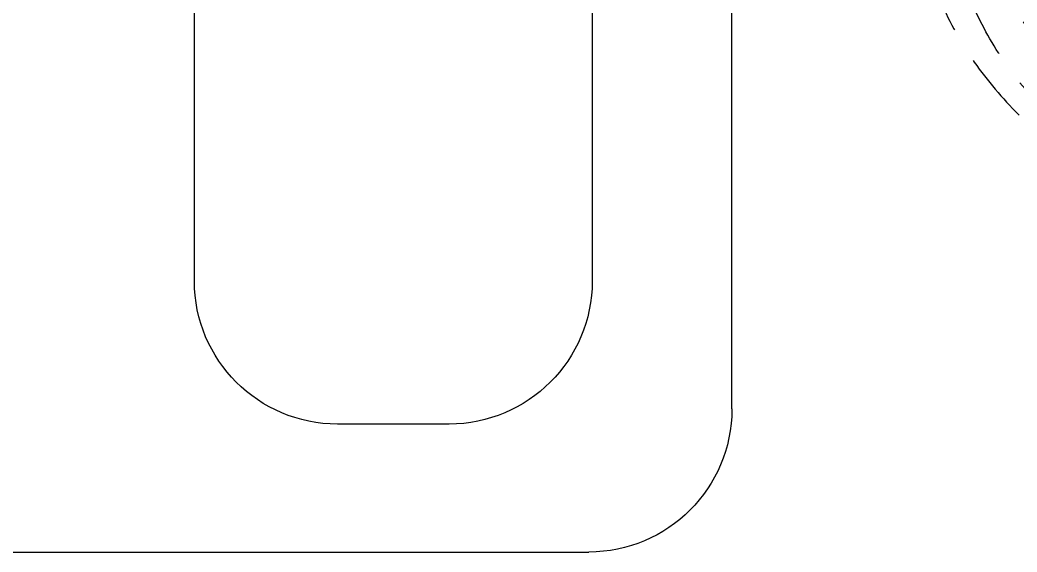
# Model space of a CAD drawing. Extents: x 11477420 to 23072185, y -28506554 to -14238804.
# Drawn here: x 11519148 to 11519705, y -14255639 to -14255342 of the extents above; entities that cross this region are included whole.
import ezdxf

# ---------------------------------------------------------------- set-up
doc = ezdxf.new("R2010")
doc.units = 0
doc.header["$LTSCALE"] = 50
doc.header["$MEASUREMENT"] = 0
doc.linetypes.add('DH-HID2', pattern=[1.2, 0.8, -0.4])
for name, color, linetype in [('04_FUR', 6, 'CONTINUOUS'), ('FU-FURM', 251, 'DH-HID2'), ('가구', 6, 'CONTINUOUS')]:
    doc.layers.add(name, color=color, linetype=linetype)

# ---------------------------------------------------------------- blocks, each defined once
blk = doc.blocks.new('dmlwk2')
at = {"layer": 'FU-FURM'}
blk.add_circle((391307.15, 35207.88), 200, dxfattribs=at)
for centre, radius, start, end in [((391307.15, 35225.94), 200.81, 185.1609, 354.8391), ((391307.15, 35207.88), 164.71, 180, 0), ((391307.15, 35207.88), 152.94, 180, 0)]:
    blk.add_arc(centre, radius, start, end, dxfattribs=at)
blk = doc.blocks.new('BEDD')
at = {"layer": '가구'}
for p, q in [((190657.67, 168272.66), (190657.67, 166632.66)), ((190506.12, 166853.12), (190008.86, 166853.12)), ((190586.12, 166710.75), (190586.12, 166773.12)), ((190008.86, 166630.75), (190506.12, 166630.75)), ((190577.67, 166552.66), (189957.67, 166552.66))]:
    blk.add_line(p, q, dxfattribs=at)
for centre, start, end in [((190506.12, 166773.12), 0, 90), ((190506.12, 166710.75), 270, 0), ((190577.67, 166632.66), 270, 0)]:
    blk.add_arc(centre, 80, start, end, dxfattribs=at)
at = {"layer": 'FU-FURM', "rotation": 180.6342439177113}
blk.add_blockref('dmlwk2', (581163.32, 205789.93), dxfattribs=at)

msp = doc.modelspace()

# ---------------------------------------------------------------- block references
at = {"layer": '04_FUR', "xscale": -1, "rotation": 90}
msp.add_blockref('BEDD', (11686098.72, -14064981.78), dxfattribs=at)

doc.saveas('drawing.dxf')
